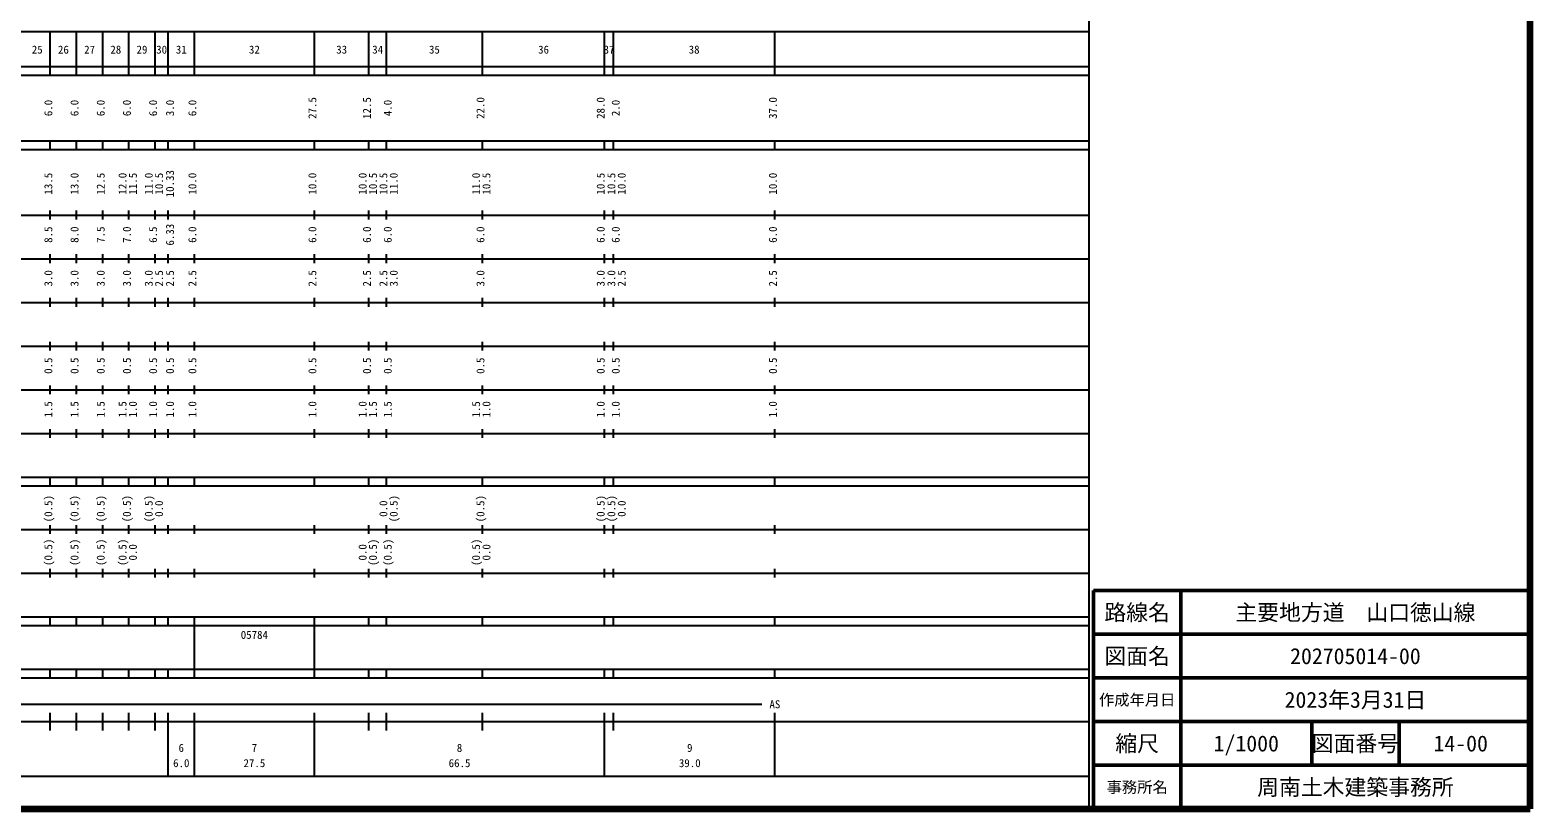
# Model space of a CAD drawing. Units: millimetres on the paper, enlarged 1000 times. Extents: x 40000 to 680000, y 20000 to 380000.
# Drawn here: x 336342 to 680000, y 20000 to 198357 of the extents above; entities that cross this region are included whole.
import ezdxf
from ezdxf.enums import TextEntityAlignment as Align

# ---------------------------------------------------------------- set-up
doc = ezdxf.new("R2010")
doc.units = ezdxf.units.MM
doc.header["$LTSCALE"] = 1000
for name, color, linetype, lineweight in [('M-TTL', 2, 'Continuous', 140), ('M-TTL-BAND', 7, 'Continuous', 25), ('M-TTL-FRAM', 2, 'Continuous', 50), ('M-TTL-LINE', 7, 'Continuous', 50)]:
    doc.layers.add(name, color=color, linetype=linetype, lineweight=lineweight)
doc.layers.add('M-TTL-TXT', color=7, linetype='Continuous')
doc.styles.add('ＭＳ ゴシック', font='')
doc.styles.get('ＭＳ ゴシック').set_extended_font_data('MS Gothic')

msp = doc.modelspace()

# ---------------------------------------------------------------- linework, layer by layer
at = {"layer": 'M-TTL'}
for p, q in [((680000, 20000), (680000, 380000)), ((40000, 20000), (680000, 20000))]:
    msp.add_line(p, q, dxfattribs=at)
at = {"layer": 'M-TTL-BAND'}
for p, q in [((579000, 20000), (579000, 370000)), ((68000, 198000), (579000, 198000)), ((341000, 188000), (341000, 198000)), ((347000, 188000), (347000, 198000)), ((353000, 188000), (353000, 198000)), ((359000, 188000), (359000, 198000)), ((365000, 188000), (365000, 198000)), ((368000, 188000), (368000, 198000)), ((374000, 188000), (374000, 198000)), ((401500, 188000), (401500, 198000)), ((414000, 188000), (414000, 198000)), ((418000, 188000), (418000, 198000)), ((440000, 188000), (440000, 198000)), ((468000, 188000), (468000, 198000)), ((470000, 188000), (470000, 198000)), ((507000, 188000), (507000, 198000)), ((40000, 190000), (579000, 190000)), ((40000, 188000), (579000, 188000)), ((40000, 173000), (579000, 173000)), ((341000, 171000), (341000, 173000)), ((347000, 171000), (347000, 173000)), ((353000, 171000), (353000, 173000)), ((359000, 171000), (359000, 173000)), ((365000, 171000), (365000, 173000)), ((368000, 171000), (368000, 173000)), ((374000, 171000), (374000, 173000)), ((401500, 171000), (401500, 173000)), ((414000, 171000), (414000, 173000)), ((418000, 171000), (418000, 173000)), ((440000, 171000), (440000, 173000)), ((468000, 171000), (468000, 173000)), ((470000, 171000), (470000, 173000)), ((507000, 171000), (507000, 173000)), ((40000, 171000), (579000, 171000)), ((40000, 156000), (579000, 156000)), ((341000, 155000), (341000, 157000)), ((347000, 155000), (347000, 157000)), ((353000, 155000), (353000, 157000)), ((359000, 155000), (359000, 157000)), ((365000, 155000), (365000, 157000)), ((368000, 155000), (368000, 157000)), ((374000, 155000), (374000, 157000)), ((401500, 155000), (401500, 157000)), ((414000, 155000), (414000, 157000)), ((418000, 155000), (418000, 157000)), ((440000, 155000), (440000, 157000)), ((468000, 155000), (468000, 157000)), ((470000, 155000), (470000, 157000)), ((507000, 155000), (507000, 157000)), ((46000, 146000), (579000, 146000)), ((341000, 145000), (341000, 147000)), ((347000, 145000), (347000, 147000)), ((353000, 145000), (353000, 147000)), ((359000, 145000), (359000, 147000)), ((365000, 145000), (365000, 147000)), ((368000, 145000), (368000, 147000)), ((374000, 145000), (374000, 147000)), ((401500, 145000), (401500, 147000)), ((414000, 145000), (414000, 147000)), ((418000, 145000), (418000, 147000)), ((440000, 145000), (440000, 147000)), ((468000, 145000), (468000, 147000)), ((470000, 145000), (470000, 147000)), ((507000, 145000), (507000, 147000)), ((52000, 136000), (579000, 136000)), ((341000, 135000), (341000, 137000)), ((347000, 135000), (347000, 137000)), ((353000, 135000), (353000, 137000)), ((359000, 135000), (359000, 137000)), ((365000, 135000), (365000, 137000)), ((368000, 135000), (368000, 137000)), ((374000, 135000), (374000, 137000)), ((401500, 135000), (401500, 137000)), ((414000, 135000), (414000, 137000)), ((418000, 135000), (418000, 137000)), ((440000, 135000), (440000, 137000)), ((468000, 135000), (468000, 137000)), ((470000, 135000), (470000, 137000)), ((507000, 135000), (507000, 137000)), ((46000, 126000), (579000, 126000)), ((341000, 125000), (341000, 127000)), ((347000, 125000), (347000, 127000)), ((353000, 125000), (353000, 127000)), ((359000, 125000), (359000, 127000)), ((365000, 125000), (365000, 127000)), ((368000, 125000), (368000, 127000)), ((374000, 125000), (374000, 127000)), ((401500, 125000), (401500, 127000)), ((414000, 125000), (414000, 127000)), ((418000, 125000), (418000, 127000)), ((440000, 125000), (440000, 127000)), ((468000, 125000), (468000, 127000)), ((470000, 125000), (470000, 127000)), ((507000, 125000), (507000, 127000)), ((341000, 115000), (341000, 117000)), ((347000, 115000), (347000, 117000)), ((353000, 115000), (353000, 117000)), ((359000, 115000), (359000, 117000)), ((365000, 115000), (365000, 117000)), ((368000, 115000), (368000, 117000)), ((374000, 115000), (374000, 117000)), ((401500, 115000), (401500, 117000)), ((414000, 115000), (414000, 117000)), ((418000, 115000), (418000, 117000)), ((440000, 115000), (440000, 117000)), ((468000, 115000), (468000, 117000)), ((470000, 115000), (470000, 117000)), ((507000, 115000), (507000, 117000)), ((52000, 116000), (579000, 116000)), ((341000, 105000), (341000, 107000)), ((347000, 105000), (347000, 107000)), ((353000, 105000), (353000, 107000)), ((359000, 105000), (359000, 107000)), ((365000, 105000), (365000, 107000)), ((368000, 105000), (368000, 107000)), ((374000, 105000), (374000, 107000)), ((401500, 105000), (401500, 107000)), ((414000, 105000), (414000, 107000)), ((418000, 105000), (418000, 107000)), ((440000, 105000), (440000, 107000)), ((468000, 105000), (468000, 107000)), ((470000, 105000), (470000, 107000)), ((507000, 105000), (507000, 107000)), ((46000, 106000), (579000, 106000)), ((40000, 96000), (579000, 96000)), ((40000, 94000), (579000, 94000)), ((341000, 94000), (341000, 96000)), ((347000, 94000), (347000, 96000)), ((353000, 94000), (353000, 96000)), ((359000, 94000), (359000, 96000)), ((365000, 94000), (365000, 96000)), ((368000, 94000), (368000, 96000)), ((374000, 94000), (374000, 96000)), ((401500, 94000), (401500, 96000)), ((414000, 94000), (414000, 96000)), ((418000, 94000), (418000, 96000)), ((440000, 94000), (440000, 96000)), ((468000, 94000), (468000, 96000)), ((470000, 94000), (470000, 96000)), ((507000, 94000), (507000, 96000)), ((49000, 84000), (579000, 84000)), ((341000, 83000), (341000, 85000)), ((347000, 83000), (347000, 85000)), ((353000, 83000), (353000, 85000)), ((359000, 83000), (359000, 85000)), ((365000, 83000), (365000, 85000)), ((368000, 83000), (368000, 85000)), ((374000, 83000), (374000, 85000)), ((401500, 83000), (401500, 85000)), ((414000, 83000), (414000, 85000)), ((418000, 83000), (418000, 85000)), ((440000, 83000), (440000, 85000)), ((468000, 83000), (468000, 85000)), ((470000, 83000), (470000, 85000)), ((507000, 83000), (507000, 85000)), ((40000, 74000), (579000, 74000)), ((341000, 73000), (341000, 75000)), ((347000, 73000), (347000, 75000)), ((353000, 73000), (353000, 75000)), ((359000, 73000), (359000, 75000)), ((365000, 73000), (365000, 75000)), ((368000, 73000), (368000, 75000)), ((374000, 73000), (374000, 75000)), ((401500, 73000), (401500, 75000)), ((414000, 73000), (414000, 75000)), ((418000, 73000), (418000, 75000)), ((440000, 73000), (440000, 75000)), ((468000, 73000), (468000, 75000)), ((470000, 73000), (470000, 75000)), ((507000, 73000), (507000, 75000)), ((40000, 64000), (579000, 64000)), ((40000, 62000), (579000, 62000)), ((341000, 62000), (341000, 64000)), ((347000, 62000), (347000, 64000)), ((353000, 62000), (353000, 64000)), ((359000, 62000), (359000, 64000)), ((365000, 62000), (365000, 64000)), ((368000, 62000), (368000, 64000)), ((374000, 62000), (374000, 64000)), ((374000, 52000), (374000, 62000)), ((401500, 62000), (401500, 64000)), ((401500, 52000), (401500, 62000)), ((414000, 62000), (414000, 64000)), ((418000, 62000), (418000, 64000)), ((440000, 62000), (440000, 64000)), ((468000, 62000), (468000, 64000)), ((470000, 62000), (470000, 64000)), ((507000, 62000), (507000, 64000)), ((40000, 52000), (579000, 52000)), ((341000, 50000), (341000, 52000)), ((347000, 50000), (347000, 52000)), ((353000, 50000), (353000, 52000)), ((359000, 50000), (359000, 52000)), ((365000, 50000), (365000, 52000)), ((368000, 50000), (368000, 52000)), ((374000, 50000), (374000, 52000)), ((401500, 50000), (401500, 52000)), ((414000, 50000), (414000, 52000)), ((418000, 50000), (418000, 52000)), ((440000, 50000), (440000, 52000)), ((468000, 50000), (468000, 52000)), ((470000, 50000), (470000, 52000)), ((507000, 50000), (507000, 52000)), ((40000, 50000), (579000, 50000)), ((215500, 44000), (504000, 44000)), ((341000, 38000), (341000, 42000)), ((347000, 38000), (347000, 42000)), ((353000, 38000), (353000, 42000)), ((359000, 38000), (359000, 42000)), ((365000, 38000), (365000, 42000)), ((368000, 27500), (368000, 42000)), ((374000, 27500), (374000, 42000)), ((401500, 27500), (401500, 42000)), ((414000, 38000), (414000, 42000)), ((418000, 38000), (418000, 42000)), ((440000, 38000), (440000, 42000)), ((468000, 27500), (468000, 42000)), ((470000, 38000), (470000, 42000)), ((507000, 27500), (507000, 42000)), ((40000, 40000), (579000, 40000)), ((68000, 27500), (579000, 27500))]:
    msp.add_line(p, q, dxfattribs=at)
at = {"layer": 'M-TTL-FRAM'}
for p, q in [((680000, 70000), (580000, 70000)), ((580000, 70000), (580000, 20000))]:
    msp.add_line(p, q, dxfattribs=at)
at = {"layer": 'M-TTL-LINE'}
for p, q in [((600000, 70000), (600000, 20000)), ((680000, 60000), (580000, 60000)), ((680000, 50000), (580000, 50000)), ((680000, 40000), (580000, 40000)), ((630000, 40000), (630000, 30000)), ((650000, 40000), (650000, 30000)), ((680000, 30000), (580000, 30000))]:
    msp.add_line(p, q, dxfattribs=at)

# ---------------------------------------------------------------- texts
at = {"layer": 'M-TTL-BAND', "style": 'ＭＳ ゴシック'}
for s, p in [('25', (338000, 192405)), ('26', (344000, 192405)), ('27', (350000, 192405)), ('28', (356000, 192405)), ('29', (362000, 192405)), ('30', (366500, 192405)), ('31', (371000, 192405)), ('32', (387750, 192405)), ('33', (407750, 192405)), ('34', (416000, 192405)), ('35', (429000, 192405)), ('36', (454000, 192405)), ('37', (469000, 192405)), ('38', (488500, 192405)), ('AS', (507000, 42500)), ('6', (371000, 32523)), ('7', (387750, 32523)), ('8', (434750, 32523)), ('9', (487500, 32523)), ('6.0', (371000, 29033)), ('27.5', (387750, 29033)), ('66.5', (434750, 29033)), ('39.0', (487500, 29033))]:
    msp.add_text(s, height=1833, dxfattribs=at).set_placement(p, align=Align.BOTTOM_CENTER)
for s, p in [('6.0', (342000, 180500)), ('6.0', (348000, 180500)), ('6.0', (354000, 180500)), ('6.0', (360000, 180500)), ('6.0', (366000, 180500)), ('3.0', (369875, 180500)), ('6.0', (375000, 180500)), ('27.5', (402500, 180500)), ('12.5', (415000, 180500)), ('4.0', (419760, 180500)), ('22.0', (441000, 180500)), ('28.0', (468544, 180500)), ('2.0', (471987, 180500)), ('37.0', (508000, 180500)), ('13.5', (342000, 163174)), ('13.0', (348000, 163174)), ('12.5', (354000, 163174)), ('12.0', (359000, 163174)), ('11.5', (361370, 163174)), ('11.0', (365000, 163174)), ('10.5', (367370, 163174)), ('10.33', (369875, 163174)), ('10.0', (375000, 163174)), ('10.0', (402500, 163174)), ('10.0', (414000, 163174)), ('10.5', (416370, 163174)), ('10.5', (418760, 163174)), ('11.0', (421130, 163174)), ('11.0', (440000, 163174)), ('10.5', (442370, 163174)), ('10.5', (468544, 163174)), ('10.5', (470987, 163174)), ('10.0', (473357, 163174)), ('10.0', (508000, 163174)), ('8.5', (342000, 151500)), ('8.0', (348000, 151500)), ('7.5', (354000, 151500)), ('7.0', (360000, 151500)), ('6.5', (366000, 151500)), ('6.33', (369875, 151500)), ('6.0', (375000, 151500)), ('6.0', (402500, 151500)), ('6.0', (415000, 151500)), ('6.0', (419760, 151500)), ('6.0', (441000, 151500)), ('6.0', (468544, 151500)), ('6.0', (471987, 151500)), ('6.0', (508000, 151500)), ('3.0', (342000, 141500)), ('3.0', (348000, 141500)), ('3.0', (354000, 141500)), ('3.0', (360000, 141500)), ('3.0', (365000, 141500)), ('2.5', (367370, 141500)), ('2.5', (369875, 141500)), ('2.5', (375000, 141500)), ('2.5', (402500, 141500)), ('2.5', (415000, 141500)), ('2.5', (418760, 141500)), ('3.0', (421130, 141500)), ('3.0', (441000, 141500)), ('3.0', (468544, 141500)), ('3.0', (470987, 141500)), ('2.5', (473357, 141500)), ('2.5', (508000, 141500)), ('0.5', (342000, 121500)), ('0.5', (348000, 121500)), ('0.5', (354000, 121500)), ('0.5', (360000, 121500)), ('0.5', (366000, 121500)), ('0.5', (369875, 121500)), ('0.5', (375000, 121500)), ('0.5', (402500, 121500)), ('0.5', (415000, 121500)), ('0.5', (419760, 121500)), ('0.5', (441000, 121500)), ('0.5', (468544, 121500)), ('0.5', (471987, 121500)), ('0.5', (508000, 121500)), ('1.5', (342000, 111500)), ('1.5', (348000, 111500)), ('1.5', (354000, 111500)), ('1.5', (359000, 111500)), ('1.0', (361370, 111500)), ('1.0', (366000, 111500)), ('1.0', (369875, 111500)), ('1.0', (375000, 111500)), ('1.0', (402500, 111500)), ('1.0', (414000, 111500)), ('1.5', (416370, 111500)), ('1.5', (419760, 111500)), ('1.5', (440000, 111500)), ('1.0', (442370, 111500)), ('1.0', (468544, 111500)), ('1.0', (471987, 111500)), ('1.0', (508000, 111500)), ('(0.5)', (342000, 88764)), ('(0.5)', (348000, 88764)), ('(0.5)', (354000, 88764)), ('(0.5)', (360000, 88764)), ('(0.5)', (365000, 88764)), ('0.0', (367370, 88764)), ('0.0', (418760, 88764)), ('(0.5)', (421130, 88764)), ('(0.5)', (441000, 88764)), ('(0.5)', (468544, 88764)), ('(0.5)', (470987, 88764)), ('0.0', (473357, 88764)), ('(0.5)', (342000, 78764)), ('(0.5)', (348000, 78764)), ('(0.5)', (354000, 78764)), ('(0.5)', (359000, 78764)), ('0.0', (361370, 78764)), ('0.0', (414000, 78764)), ('(0.5)', (416370, 78764)), ('(0.5)', (419760, 78764)), ('(0.5)', (440000, 78764)), ('0.0', (442370, 78764))]:
    msp.add_text(s, height=1833, rotation=90, dxfattribs=at).set_placement(p, align=Align.BOTTOM_CENTER)
msp.add_text('05784', height=1833, dxfattribs=at).set_placement((384625, 58405), align=Align.BOTTOM_LEFT)
at = {"layer": 'M-TTL-TXT', "style": 'ＭＳ ゴシック'}
for s, height, p in [('路線名', 3666, (590000, 65000)), ('路線名', 3666, (590000, 65000)), ('主要地方道\u3000山口徳山線', 3666, (640000, 65000)), ('図面名', 3666, (590000, 55000)), ('図面名', 3666, (590000, 55000)), ('202705014-00', 3666, (640000, 55000)), ('作成年月日', 2566, (590000, 45000)), ('作成年月日', 2566, (590000, 45000)), ('2023年3月31日', 3666, (640000, 45000)), ('縮尺', 3666, (590000, 35000)), ('縮尺', 3666, (590000, 35000)), ('1/1000', 3666, (615000, 35000)), ('図面番号', 3666, (640000, 35000)), ('図面番号', 3666, (640000, 35000)), ('14-00', 3666, (664125, 35000)), ('事務所名', 2566, (590000, 25000)), ('事務所名', 2566, (590000, 25000)), ('周南土木建築事務所', 3666, (640000, 25000))]:
    msp.add_text(s, height=height, dxfattribs=at).set_placement(p, align=Align.MIDDLE_CENTER)

doc.saveas('drawing.dxf')
